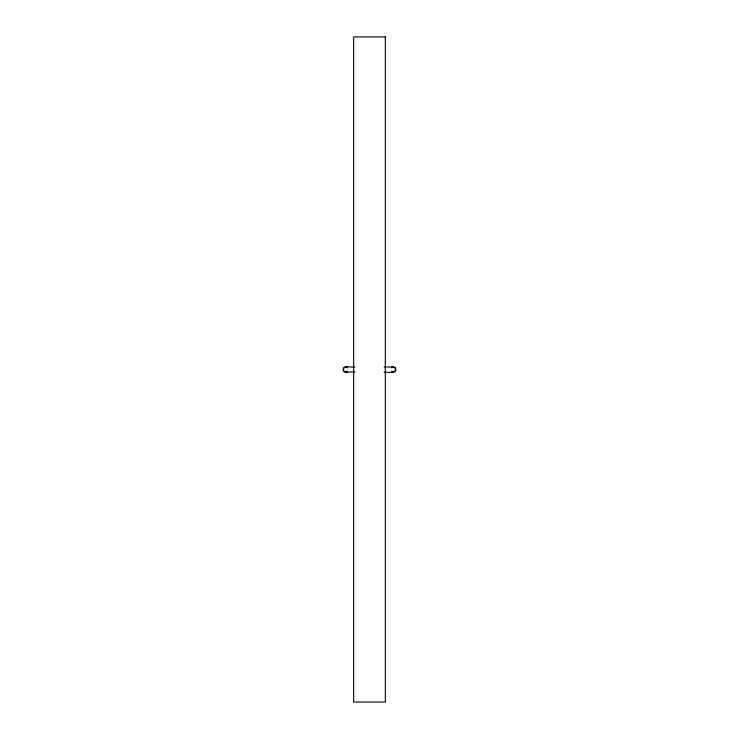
<?xml version="1.0" encoding="UTF-8"?>
<svg xmlns="http://www.w3.org/2000/svg" width="739" height="739" viewBox="0 0 739 739"><rect width="100%" height="100%" fill="white"/><g stroke="black" fill="none" stroke-linecap="round" stroke-linejoin="round"><path stroke-width="1.11" d="M354.905 366.969C351.718 368.124 344.152 364.364 343.21 369.5C344.152 374.636 351.718 370.876 354.905 372.031M345.75 372.031L347.542 371.292A2.531 2.531 0 0 1 343.958 371.292A2.531 2.531 0 0 1 343.958 367.708A2.531 2.531 0 0 1 347.542 367.708L345.75 366.969M393.25 372.031L391.458 371.292A2.531 2.531 0 0 0 395.042 371.292A2.531 2.531 0 0 0 395.042 367.708L393.25 366.969L391.458 367.708A2.531 2.531 0 0 1 395.042 367.708C398.395 373.851 386.774 372.456 384.095 372.031M384.095 366.969L393.25 366.969M385.333 36.95L353.667 36.95L353.667 702.05L385.333 702.05L385.333 36.95"/></g></svg>
